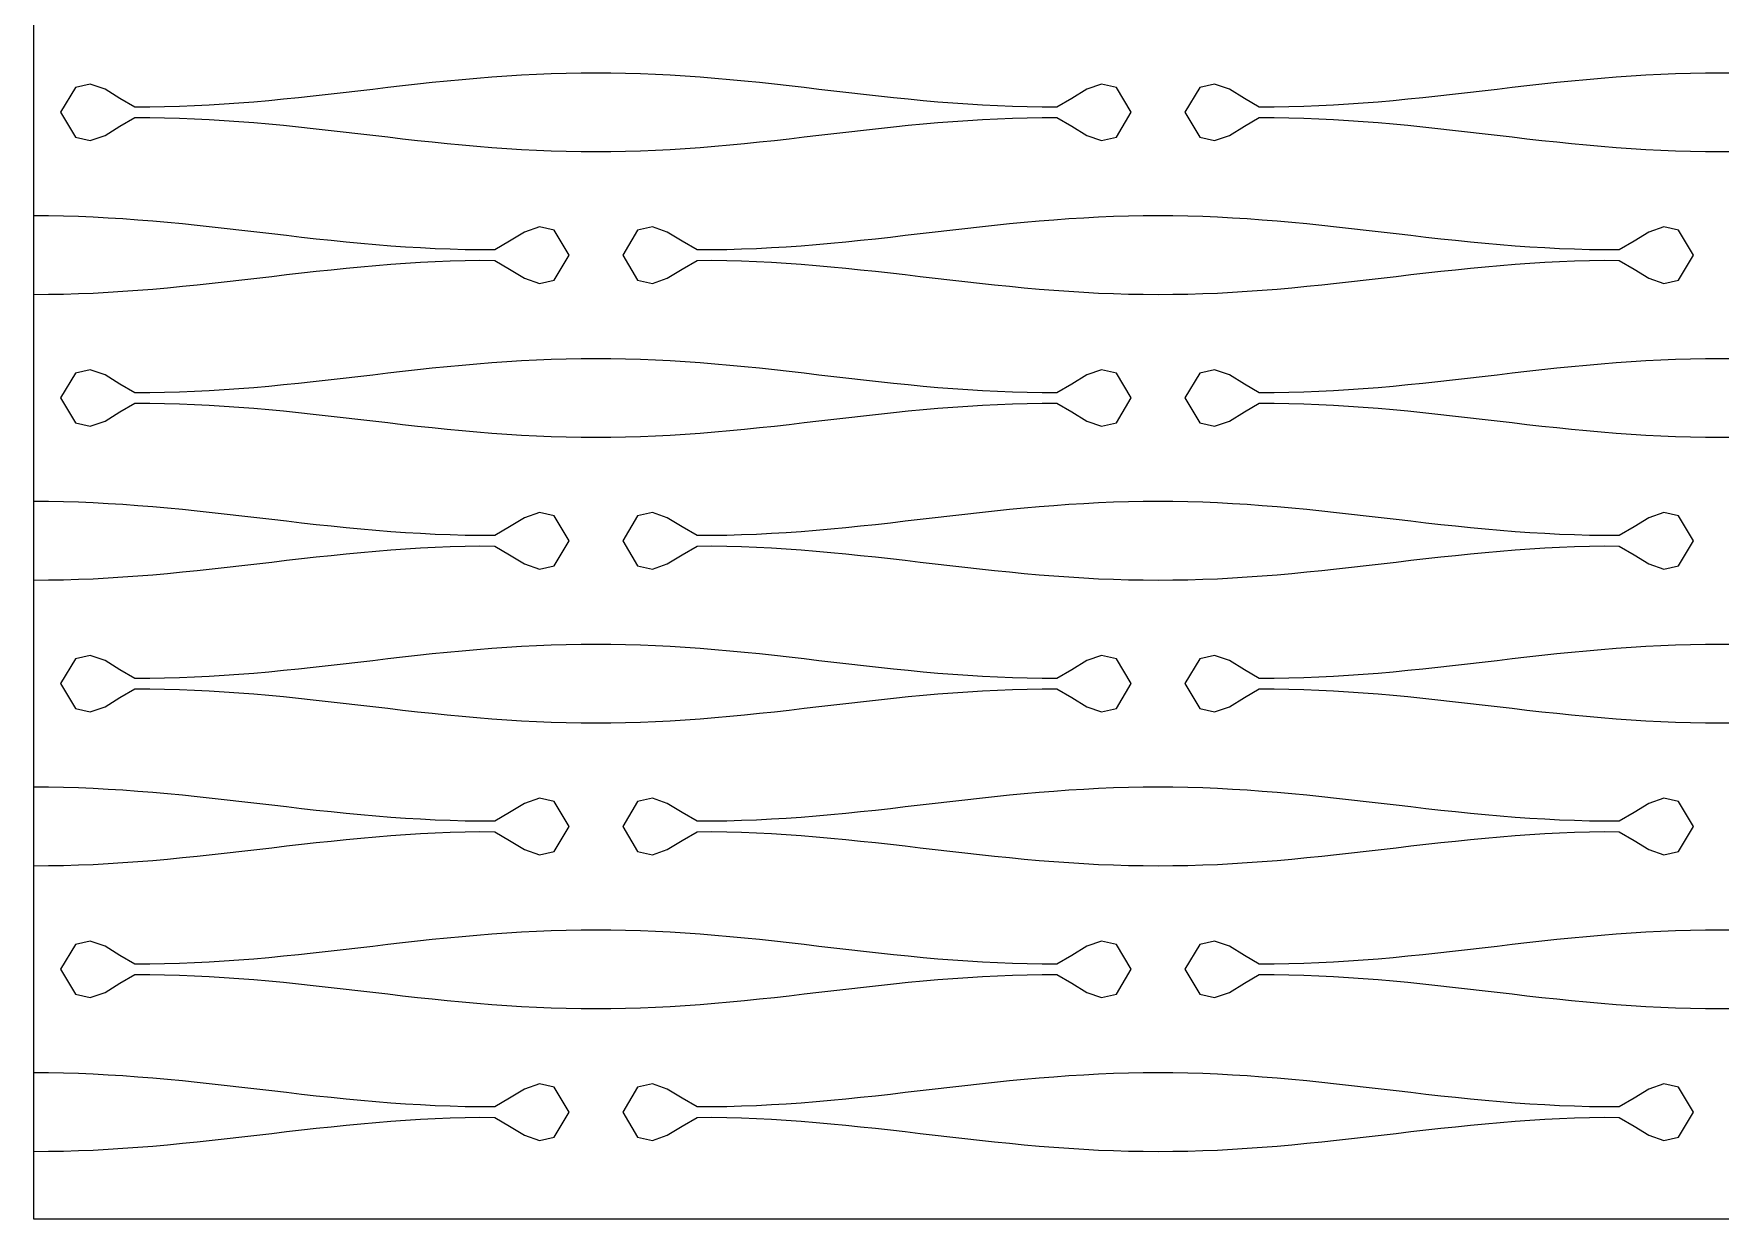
# Model space of a CAD drawing. Header units: millimetres. Extents: x 0 to 120, y 0 to 70.
# Drawn here: x 0 to 47.25, y 0 to 33.2 of the extents above; entities that cross this region are included whole.
import ezdxf

# ---------------------------------------------------------------- set-up
doc = ezdxf.new("R2010")
doc.units = ezdxf.units.MM
doc.layers.add('CUT', color=1, linetype='CONTINUOUS')

msp = doc.modelspace()

# ---------------------------------------------------------------- linework, layer by layer
at = {"layer": 'CUT'}
for points in [[(0, 70), (120, 70), (120, 0), (0, 0), (0, 70)], [(0.75, 31), (1.1667, 30.3026), (1.5833, 30.2091), (2, 30.3539), (2.4167, 30.6101), (2.8333, 30.8521), (3.25, 30.8551), (3.6667, 30.8484), (4.0833, 30.8368), (4.5, 30.8204), (4.9167, 30.7995), (5.3333, 30.7742), (5.75, 30.7448), (6.1667, 30.7116), (6.5833, 30.675), (7, 30.6353), (7.4167, 30.5929), (7.8333, 30.5484), (8.25, 30.5021), (8.6667, 30.4544), (9.0833, 30.4061), (9.5, 30.3574), (9.9167, 30.3089), (10.3333, 30.2612), (10.75, 30.2147), (11.1667, 30.1698), (11.5833, 30.1272), (12, 30.0871), (12.4167, 30.05), (12.8333, 30.0164), (13.25, 29.9865), (13.6667, 29.9606), (14.0833, 29.9391), (14.5, 29.9221), (14.9167, 29.9099), (15.3333, 29.9025), (15.75, 29.9), (16.1667, 29.9025), (16.5833, 29.9099), (17, 29.9221), (17.4167, 29.9391), (17.8333, 29.9606), (18.25, 29.9865), (18.6667, 30.0164), (19.0833, 30.05), (19.5, 30.0871), (19.9167, 30.1272), (20.3333, 30.1698), (20.75, 30.2147), (21.1667, 30.2612), (21.5833, 30.3089), (22, 30.3574), (22.4167, 30.4061), (22.8333, 30.4544), (23.25, 30.5021), (23.6667, 30.5484), (24.0833, 30.5929), (24.5, 30.6353), (24.9167, 30.675), (25.3333, 30.7116), (25.75, 30.7448), (26.1667, 30.7742), (26.5833, 30.7995), (27, 30.8204), (27.4167, 30.8368), (27.8333, 30.8484), (28.25, 30.8551), (28.6667, 30.8521), (29.0833, 30.6101), (29.5, 30.3539), (29.9167, 30.2091), (30.3333, 30.3026), (30.75, 31), (30.75, 31), (30.3333, 31.6974), (29.9167, 31.7909), (29.5, 31.6461), (29.0833, 31.3899), (28.6667, 31.1479), (28.25, 31.1449), (27.8333, 31.1516), (27.4167, 31.1632), (27, 31.1796), (26.5833, 31.2005), (26.1667, 31.2258), (25.75, 31.2552), (25.3333, 31.2884), (24.9167, 31.325), (24.5, 31.3647), (24.0833, 31.4071), (23.6667, 31.4516), (23.25, 31.4979), (22.8333, 31.5456), (22.4167, 31.5939), (22, 31.6426), (21.5833, 31.6911), (21.1667, 31.7388), (20.75, 31.7853), (20.3333, 31.8302), (19.9167, 31.8728), (19.5, 31.9129), (19.0833, 31.95), (18.6667, 31.9836), (18.25, 32.0135), (17.8333, 32.0394), (17.4167, 32.0609), (17, 32.0779), (16.5833, 32.0901), (16.1667, 32.0975), (15.75, 32.1), (15.3333, 32.0975), (14.9167, 32.0901), (14.5, 32.0779), (14.0833, 32.0609), (13.6667, 32.0394), (13.25, 32.0135), (12.8333, 31.9836), (12.4167, 31.95), (12, 31.9129), (11.5833, 31.8728), (11.1667, 31.8302), (10.75, 31.7853), (10.3333, 31.7388), (9.9167, 31.6911), (9.5, 31.6426), (9.0833, 31.5939), (8.6667, 31.5456), (8.25, 31.4979), (7.8333, 31.4516), (7.4167, 31.4071), (7, 31.3647), (6.5833, 31.325), (6.1667, 31.2884), (5.75, 31.2552), (5.3333, 31.2258), (4.9167, 31.2005), (4.5, 31.1796), (4.0833, 31.1632), (3.6667, 31.1516), (3.25, 31.1449), (2.8333, 31.1479), (2.4167, 31.3899), (2, 31.6461), (1.5833, 31.7909), (1.1667, 31.6974), (0.75, 31), (0.75, 31)], [(47.6667, 32.0975), (47.25, 32.1), (46.8333, 32.0975), (46.4167, 32.0901), (46, 32.0779), (45.5833, 32.0609), (45.1667, 32.0394), (44.75, 32.0135), (44.3333, 31.9836), (43.9167, 31.95), (43.5, 31.9129), (43.0833, 31.8728), (42.6667, 31.8302), (42.25, 31.7853), (41.8333, 31.7388), (41.4167, 31.6911), (41, 31.6426), (40.5833, 31.5939), (40.1667, 31.5456), (39.75, 31.4979), (39.3333, 31.4516), (38.9167, 31.4071), (38.5, 31.3647), (38.0833, 31.325), (37.6667, 31.2884), (37.25, 31.2552), (36.8333, 31.2258), (36.4167, 31.2005), (36, 31.1796), (35.5833, 31.1632), (35.1667, 31.1516), (34.75, 31.1449), (34.3333, 31.1479), (33.9167, 31.3899), (33.5, 31.6461), (33.0833, 31.7909), (32.6667, 31.6974), (32.25, 31), (32.25, 31)], [(32.25, 31), (32.6667, 30.3026), (33.0833, 30.2091), (33.5, 30.3539), (33.9167, 30.6101), (34.3333, 30.8521), (34.75, 30.8551), (35.1667, 30.8484), (35.5833, 30.8368), (36, 30.8204), (36.4167, 30.7995), (36.8333, 30.7742), (37.25, 30.7448), (37.6667, 30.7116), (38.0833, 30.675), (38.5, 30.6353), (38.9167, 30.5929), (39.3333, 30.5484), (39.75, 30.5021), (40.1667, 30.4544), (40.5833, 30.4061), (41, 30.3574), (41.4167, 30.3089), (41.8333, 30.2612), (42.25, 30.2147), (42.6667, 30.1698), (43.0833, 30.1272), (43.5, 30.0871), (43.9167, 30.05), (44.3333, 30.0164), (44.75, 29.9865), (45.1667, 29.9606), (45.5833, 29.9391), (46, 29.9221), (46.4167, 29.9099), (46.8333, 29.9025), (47.25, 29.9), (47.6667, 29.9025)], [(0, 25.9), (0, 25.9), (0.4167, 25.9025), (0.8333, 25.9099), (1.25, 25.9221), (1.6667, 25.9391), (2.0833, 25.9606), (2.5, 25.9865), (2.9167, 26.0164), (3.3333, 26.05), (3.75, 26.0871), (4.1667, 26.1272), (4.5833, 26.1698), (5, 26.2147), (5.4167, 26.2612), (5.8333, 26.3089), (6.25, 26.3574), (6.6667, 26.4061), (7.0833, 26.4544), (7.5, 26.5021), (7.9167, 26.5484), (8.3333, 26.5929), (8.75, 26.6353), (9.1667, 26.675), (9.5833, 26.7116), (10, 26.7448), (10.4167, 26.7742), (10.8333, 26.7995), (11.25, 26.8204), (11.6667, 26.8368), (12.0833, 26.8484), (12.5, 26.8551), (12.9167, 26.8521), (13.3333, 26.6101), (13.75, 26.3539), (14.1667, 26.2091), (14.5833, 26.3026), (15, 27), (15, 27), (14.5833, 27.6974), (14.1667, 27.7909), (13.75, 27.6461), (13.3333, 27.3899), (12.9167, 27.1479), (12.5, 27.1449), (12.0833, 27.1516), (11.6667, 27.1632), (11.25, 27.1796), (10.8333, 27.2005), (10.4167, 27.2258), (10, 27.2552), (9.5833, 27.2884), (9.1667, 27.325), (8.75, 27.3647), (8.3333, 27.4071), (7.9167, 27.4516), (7.5, 27.4979), (7.0833, 27.5456), (6.6667, 27.5939), (6.25, 27.6426), (5.8333, 27.6911), (5.4167, 27.7388), (5, 27.7853), (4.5833, 27.8302), (4.1667, 27.8728), (3.75, 27.9129), (3.3333, 27.95), (2.9167, 27.9836), (2.5, 28.0135), (2.0833, 28.0394), (1.6667, 28.0609), (1.25, 28.0779), (0.8333, 28.0901), (0.4167, 28.0975), (0, 28.1), (0, 28.1)], [(16.5, 27), (16.9167, 26.3026), (17.3333, 26.2091), (17.75, 26.3539), (18.1667, 26.6101), (18.5833, 26.8521), (19, 26.8551), (19.4167, 26.8484), (19.8333, 26.8368), (20.25, 26.8204), (20.6667, 26.7995), (21.0833, 26.7742), (21.5, 26.7448), (21.9167, 26.7116), (22.3333, 26.675), (22.75, 26.6353), (23.1667, 26.5929), (23.5833, 26.5484), (24, 26.5021), (24.4167, 26.4544), (24.8333, 26.4061), (25.25, 26.3574), (25.6667, 26.3089), (26.0833, 26.2612), (26.5, 26.2147), (26.9167, 26.1698), (27.3333, 26.1272), (27.75, 26.0871), (28.1667, 26.05), (28.5833, 26.0164), (29, 25.9865), (29.4167, 25.9606), (29.8333, 25.9391), (30.25, 25.9221), (30.6667, 25.9099), (31.0833, 25.9025), (31.5, 25.9), (31.9167, 25.9025), (32.3333, 25.9099), (32.75, 25.9221), (33.1667, 25.9391), (33.5833, 25.9606), (34, 25.9865), (34.4167, 26.0164), (34.8333, 26.05), (35.25, 26.0871), (35.6667, 26.1272), (36.0833, 26.1698), (36.5, 26.2147), (36.9167, 26.2612), (37.3333, 26.3089), (37.75, 26.3574), (38.1667, 26.4061), (38.5833, 26.4544), (39, 26.5021), (39.4167, 26.5484), (39.8333, 26.5929), (40.25, 26.6353), (40.6667, 26.675), (41.0833, 26.7116), (41.5, 26.7448), (41.9167, 26.7742), (42.3333, 26.7995), (42.75, 26.8204), (43.1667, 26.8368), (43.5833, 26.8484), (44, 26.8551), (44.4167, 26.8521), (44.8333, 26.6101), (45.25, 26.3539), (45.6667, 26.2091), (46.0833, 26.3026), (46.5, 27), (46.5, 27), (46.0833, 27.6974), (45.6667, 27.7909), (45.25, 27.6461), (44.8333, 27.3899), (44.4167, 27.1479), (44, 27.1449), (43.5833, 27.1516), (43.1667, 27.1632), (42.75, 27.1796), (42.3333, 27.2005), (41.9167, 27.2258), (41.5, 27.2552), (41.0833, 27.2884), (40.6667, 27.325), (40.25, 27.3647), (39.8333, 27.4071), (39.4167, 27.4516), (39, 27.4979), (38.5833, 27.5456), (38.1667, 27.5939), (37.75, 27.6426), (37.3333, 27.6911), (36.9167, 27.7388), (36.5, 27.7853), (36.0833, 27.8302), (35.6667, 27.8728), (35.25, 27.9129), (34.8333, 27.95), (34.4167, 27.9836), (34, 28.0135), (33.5833, 28.0394), (33.1667, 28.0609), (32.75, 28.0779), (32.3333, 28.0901), (31.9167, 28.0975), (31.5, 28.1), (31.0833, 28.0975), (30.6667, 28.0901), (30.25, 28.0779), (29.8333, 28.0609), (29.4167, 28.0394), (29, 28.0135), (28.5833, 27.9836), (28.1667, 27.95), (27.75, 27.9129), (27.3333, 27.8728), (26.9167, 27.8302), (26.5, 27.7853), (26.0833, 27.7388), (25.6667, 27.6911), (25.25, 27.6426), (24.8333, 27.5939), (24.4167, 27.5456), (24, 27.4979), (23.5833, 27.4516), (23.1667, 27.4071), (22.75, 27.3647), (22.3333, 27.325), (21.9167, 27.2884), (21.5, 27.2552), (21.0833, 27.2258), (20.6667, 27.2005), (20.25, 27.1796), (19.8333, 27.1632), (19.4167, 27.1516), (19, 27.1449), (18.5833, 27.1479), (18.1667, 27.3899), (17.75, 27.6461), (17.3333, 27.7909), (16.9167, 27.6974), (16.5, 27), (16.5, 27)], [(0.75, 23), (1.1667, 22.3026), (1.5833, 22.2091), (2, 22.3539), (2.4167, 22.6101), (2.8333, 22.8521), (3.25, 22.8551), (3.6667, 22.8484), (4.0833, 22.8368), (4.5, 22.8204), (4.9167, 22.7995), (5.3333, 22.7742), (5.75, 22.7448), (6.1667, 22.7116), (6.5833, 22.675), (7, 22.6353), (7.4167, 22.5929), (7.8333, 22.5484), (8.25, 22.5021), (8.6667, 22.4544), (9.0833, 22.4061), (9.5, 22.3574), (9.9167, 22.3089), (10.3333, 22.2612), (10.75, 22.2147), (11.1667, 22.1698), (11.5833, 22.1272), (12, 22.0871), (12.4167, 22.05), (12.8333, 22.0164), (13.25, 21.9865), (13.6667, 21.9606), (14.0833, 21.9391), (14.5, 21.9221), (14.9167, 21.9099), (15.3333, 21.9025), (15.75, 21.9), (16.1667, 21.9025), (16.5833, 21.9099), (17, 21.9221), (17.4167, 21.9391), (17.8333, 21.9606), (18.25, 21.9865), (18.6667, 22.0164), (19.0833, 22.05), (19.5, 22.0871), (19.9167, 22.1272), (20.3333, 22.1698), (20.75, 22.2147), (21.1667, 22.2612), (21.5833, 22.3089), (22, 22.3574), (22.4167, 22.4061), (22.8333, 22.4544), (23.25, 22.5021), (23.6667, 22.5484), (24.0833, 22.5929), (24.5, 22.6353), (24.9167, 22.675), (25.3333, 22.7116), (25.75, 22.7448), (26.1667, 22.7742), (26.5833, 22.7995), (27, 22.8204), (27.4167, 22.8368), (27.8333, 22.8484), (28.25, 22.8551), (28.6667, 22.8521), (29.0833, 22.6101), (29.5, 22.3539), (29.9167, 22.2091), (30.3333, 22.3026), (30.75, 23), (30.75, 23), (30.3333, 23.6974), (29.9167, 23.7909), (29.5, 23.6461), (29.0833, 23.3899), (28.6667, 23.1479), (28.25, 23.1449), (27.8333, 23.1516), (27.4167, 23.1632), (27, 23.1796), (26.5833, 23.2005), (26.1667, 23.2258), (25.75, 23.2552), (25.3333, 23.2884), (24.9167, 23.325), (24.5, 23.3647), (24.0833, 23.4071), (23.6667, 23.4516), (23.25, 23.4979), (22.8333, 23.5456), (22.4167, 23.5939), (22, 23.6426), (21.5833, 23.6911), (21.1667, 23.7388), (20.75, 23.7853), (20.3333, 23.8302), (19.9167, 23.8728), (19.5, 23.9129), (19.0833, 23.95), (18.6667, 23.9836), (18.25, 24.0135), (17.8333, 24.0394), (17.4167, 24.0609), (17, 24.0779), (16.5833, 24.0901), (16.1667, 24.0975), (15.75, 24.1), (15.3333, 24.0975), (14.9167, 24.0901), (14.5, 24.0779), (14.0833, 24.0609), (13.6667, 24.0394), (13.25, 24.0135), (12.8333, 23.9836), (12.4167, 23.95), (12, 23.9129), (11.5833, 23.8728), (11.1667, 23.8302), (10.75, 23.7853), (10.3333, 23.7388), (9.9167, 23.6911), (9.5, 23.6426), (9.0833, 23.5939), (8.6667, 23.5456), (8.25, 23.4979), (7.8333, 23.4516), (7.4167, 23.4071), (7, 23.3647), (6.5833, 23.325), (6.1667, 23.2884), (5.75, 23.2552), (5.3333, 23.2258), (4.9167, 23.2005), (4.5, 23.1796), (4.0833, 23.1632), (3.6667, 23.1516), (3.25, 23.1449), (2.8333, 23.1479), (2.4167, 23.3899), (2, 23.6461), (1.5833, 23.7909), (1.1667, 23.6974), (0.75, 23), (0.75, 23)], [(47.6667, 24.0975), (47.25, 24.1), (46.8333, 24.0975), (46.4167, 24.0901), (46, 24.0779), (45.5833, 24.0609), (45.1667, 24.0394), (44.75, 24.0135), (44.3333, 23.9836), (43.9167, 23.95), (43.5, 23.9129), (43.0833, 23.8728), (42.6667, 23.8302), (42.25, 23.7853), (41.8333, 23.7388), (41.4167, 23.6911), (41, 23.6426), (40.5833, 23.5939), (40.1667, 23.5456), (39.75, 23.4979), (39.3333, 23.4516), (38.9167, 23.4071), (38.5, 23.3647), (38.0833, 23.325), (37.6667, 23.2884), (37.25, 23.2552), (36.8333, 23.2258), (36.4167, 23.2005), (36, 23.1796), (35.5833, 23.1632), (35.1667, 23.1516), (34.75, 23.1449), (34.3333, 23.1479), (33.9167, 23.3899), (33.5, 23.6461), (33.0833, 23.7909), (32.6667, 23.6974), (32.25, 23), (32.25, 23)], [(32.25, 23), (32.6667, 22.3026), (33.0833, 22.2091), (33.5, 22.3539), (33.9167, 22.6101), (34.3333, 22.8521), (34.75, 22.8551), (35.1667, 22.8484), (35.5833, 22.8368), (36, 22.8204), (36.4167, 22.7995), (36.8333, 22.7742), (37.25, 22.7448), (37.6667, 22.7116), (38.0833, 22.675), (38.5, 22.6353), (38.9167, 22.5929), (39.3333, 22.5484), (39.75, 22.5021), (40.1667, 22.4544), (40.5833, 22.4061), (41, 22.3574), (41.4167, 22.3089), (41.8333, 22.2612), (42.25, 22.2147), (42.6667, 22.1698), (43.0833, 22.1272), (43.5, 22.0871), (43.9167, 22.05), (44.3333, 22.0164), (44.75, 21.9865), (45.1667, 21.9606), (45.5833, 21.9391), (46, 21.9221), (46.4167, 21.9099), (46.8333, 21.9025), (47.25, 21.9), (47.6667, 21.9025)], [(0, 17.9), (0, 17.9), (0.4167, 17.9025), (0.8333, 17.9099), (1.25, 17.9221), (1.6667, 17.9391), (2.0833, 17.9606), (2.5, 17.9865), (2.9167, 18.0164), (3.3333, 18.05), (3.75, 18.0871), (4.1667, 18.1272), (4.5833, 18.1698), (5, 18.2147), (5.4167, 18.2612), (5.8333, 18.3089), (6.25, 18.3574), (6.6667, 18.4061), (7.0833, 18.4544), (7.5, 18.5021), (7.9167, 18.5484), (8.3333, 18.5929), (8.75, 18.6353), (9.1667, 18.675), (9.5833, 18.7116), (10, 18.7448), (10.4167, 18.7742), (10.8333, 18.7995), (11.25, 18.8204), (11.6667, 18.8368), (12.0833, 18.8484), (12.5, 18.8551), (12.9167, 18.8521), (13.3333, 18.6101), (13.75, 18.3539), (14.1667, 18.2091), (14.5833, 18.3026), (15, 19), (15, 19), (14.5833, 19.6974), (14.1667, 19.7909), (13.75, 19.6461), (13.3333, 19.3899), (12.9167, 19.1479), (12.5, 19.1449), (12.0833, 19.1516), (11.6667, 19.1632), (11.25, 19.1796), (10.8333, 19.2005), (10.4167, 19.2258), (10, 19.2552), (9.5833, 19.2884), (9.1667, 19.325), (8.75, 19.3647), (8.3333, 19.4071), (7.9167, 19.4516), (7.5, 19.4979), (7.0833, 19.5456), (6.6667, 19.5939), (6.25, 19.6426), (5.8333, 19.6911), (5.4167, 19.7388), (5, 19.7853), (4.5833, 19.8302), (4.1667, 19.8728), (3.75, 19.9129), (3.3333, 19.95), (2.9167, 19.9836), (2.5, 20.0135), (2.0833, 20.0394), (1.6667, 20.0609), (1.25, 20.0779), (0.8333, 20.0901), (0.4167, 20.0975), (0, 20.1), (0, 20.1)], [(16.5, 19), (16.9167, 18.3026), (17.3333, 18.2091), (17.75, 18.3539), (18.1667, 18.6101), (18.5833, 18.8521), (19, 18.8551), (19.4167, 18.8484), (19.8333, 18.8368), (20.25, 18.8204), (20.6667, 18.7995), (21.0833, 18.7742), (21.5, 18.7448), (21.9167, 18.7116), (22.3333, 18.675), (22.75, 18.6353), (23.1667, 18.5929), (23.5833, 18.5484), (24, 18.5021), (24.4167, 18.4544), (24.8333, 18.4061), (25.25, 18.3574), (25.6667, 18.3089), (26.0833, 18.2612), (26.5, 18.2147), (26.9167, 18.1698), (27.3333, 18.1272), (27.75, 18.0871), (28.1667, 18.05), (28.5833, 18.0164), (29, 17.9865), (29.4167, 17.9606), (29.8333, 17.9391), (30.25, 17.9221), (30.6667, 17.9099), (31.0833, 17.9025), (31.5, 17.9), (31.9167, 17.9025), (32.3333, 17.9099), (32.75, 17.9221), (33.1667, 17.9391), (33.5833, 17.9606), (34, 17.9865), (34.4167, 18.0164), (34.8333, 18.05), (35.25, 18.0871), (35.6667, 18.1272), (36.0833, 18.1698), (36.5, 18.2147), (36.9167, 18.2612), (37.3333, 18.3089), (37.75, 18.3574), (38.1667, 18.4061), (38.5833, 18.4544), (39, 18.5021), (39.4167, 18.5484), (39.8333, 18.5929), (40.25, 18.6353), (40.6667, 18.675), (41.0833, 18.7116), (41.5, 18.7448), (41.9167, 18.7742), (42.3333, 18.7995), (42.75, 18.8204), (43.1667, 18.8368), (43.5833, 18.8484), (44, 18.8551), (44.4167, 18.8521), (44.8333, 18.6101), (45.25, 18.3539), (45.6667, 18.2091), (46.0833, 18.3026), (46.5, 19), (46.5, 19), (46.0833, 19.6974), (45.6667, 19.7909), (45.25, 19.6461), (44.8333, 19.3899), (44.4167, 19.1479), (44, 19.1449), (43.5833, 19.1516), (43.1667, 19.1632), (42.75, 19.1796), (42.3333, 19.2005), (41.9167, 19.2258), (41.5, 19.2552), (41.0833, 19.2884), (40.6667, 19.325), (40.25, 19.3647), (39.8333, 19.4071), (39.4167, 19.4516), (39, 19.4979), (38.5833, 19.5456), (38.1667, 19.5939), (37.75, 19.6426), (37.3333, 19.6911), (36.9167, 19.7388), (36.5, 19.7853), (36.0833, 19.8302), (35.6667, 19.8728), (35.25, 19.9129), (34.8333, 19.95), (34.4167, 19.9836), (34, 20.0135), (33.5833, 20.0394), (33.1667, 20.0609), (32.75, 20.0779), (32.3333, 20.0901), (31.9167, 20.0975), (31.5, 20.1), (31.0833, 20.0975), (30.6667, 20.0901), (30.25, 20.0779), (29.8333, 20.0609), (29.4167, 20.0394), (29, 20.0135), (28.5833, 19.9836), (28.1667, 19.95), (27.75, 19.9129), (27.3333, 19.8728), (26.9167, 19.8302), (26.5, 19.7853), (26.0833, 19.7388), (25.6667, 19.6911), (25.25, 19.6426), (24.8333, 19.5939), (24.4167, 19.5456), (24, 19.4979), (23.5833, 19.4516), (23.1667, 19.4071), (22.75, 19.3647), (22.3333, 19.325), (21.9167, 19.2884), (21.5, 19.2552), (21.0833, 19.2258), (20.6667, 19.2005), (20.25, 19.1796), (19.8333, 19.1632), (19.4167, 19.1516), (19, 19.1449), (18.5833, 19.1479), (18.1667, 19.3899), (17.75, 19.6461), (17.3333, 19.7909), (16.9167, 19.6974), (16.5, 19), (16.5, 19)], [(0.75, 15), (1.1667, 14.3026), (1.5833, 14.2091), (2, 14.3539), (2.4167, 14.6101), (2.8333, 14.8521), (3.25, 14.8551), (3.6667, 14.8484), (4.0833, 14.8368), (4.5, 14.8204), (4.9167, 14.7995), (5.3333, 14.7742), (5.75, 14.7448), (6.1667, 14.7116), (6.5833, 14.675), (7, 14.6353), (7.4167, 14.5929), (7.8333, 14.5484), (8.25, 14.5021), (8.6667, 14.4544), (9.0833, 14.4061), (9.5, 14.3574), (9.9167, 14.3089), (10.3333, 14.2612), (10.75, 14.2147), (11.1667, 14.1698), (11.5833, 14.1272), (12, 14.0871), (12.4167, 14.05), (12.8333, 14.0164), (13.25, 13.9865), (13.6667, 13.9606), (14.0833, 13.9391), (14.5, 13.9221), (14.9167, 13.9099), (15.3333, 13.9025), (15.75, 13.9), (16.1667, 13.9025), (16.5833, 13.9099), (17, 13.9221), (17.4167, 13.9391), (17.8333, 13.9606), (18.25, 13.9865), (18.6667, 14.0164), (19.0833, 14.05), (19.5, 14.0871), (19.9167, 14.1272), (20.3333, 14.1698), (20.75, 14.2147), (21.1667, 14.2612), (21.5833, 14.3089), (22, 14.3574), (22.4167, 14.4061), (22.8333, 14.4544), (23.25, 14.5021), (23.6667, 14.5484), (24.0833, 14.5929), (24.5, 14.6353), (24.9167, 14.675), (25.3333, 14.7116), (25.75, 14.7448), (26.1667, 14.7742), (26.5833, 14.7995), (27, 14.8204), (27.4167, 14.8368), (27.8333, 14.8484), (28.25, 14.8551), (28.6667, 14.8521), (29.0833, 14.6101), (29.5, 14.3539), (29.9167, 14.2091), (30.3333, 14.3026), (30.75, 15), (30.75, 15), (30.3333, 15.6974), (29.9167, 15.7909), (29.5, 15.6461), (29.0833, 15.3899), (28.6667, 15.1479), (28.25, 15.1449), (27.8333, 15.1516), (27.4167, 15.1632), (27, 15.1796), (26.5833, 15.2005), (26.1667, 15.2258), (25.75, 15.2552), (25.3333, 15.2884), (24.9167, 15.325), (24.5, 15.3647), (24.0833, 15.4071), (23.6667, 15.4516), (23.25, 15.4979), (22.8333, 15.5456), (22.4167, 15.5939), (22, 15.6426), (21.5833, 15.6911), (21.1667, 15.7388), (20.75, 15.7853), (20.3333, 15.8302), (19.9167, 15.8728), (19.5, 15.9129), (19.0833, 15.95), (18.6667, 15.9836), (18.25, 16.0135), (17.8333, 16.0394), (17.4167, 16.0609), (17, 16.0779), (16.5833, 16.0901), (16.1667, 16.0975), (15.75, 16.1), (15.3333, 16.0975), (14.9167, 16.0901), (14.5, 16.0779), (14.0833, 16.0609), (13.6667, 16.0394), (13.25, 16.0135), (12.8333, 15.9836), (12.4167, 15.95), (12, 15.9129), (11.5833, 15.8728), (11.1667, 15.8302), (10.75, 15.7853), (10.3333, 15.7388), (9.9167, 15.6911), (9.5, 15.6426), (9.0833, 15.5939), (8.6667, 15.5456), (8.25, 15.4979), (7.8333, 15.4516), (7.4167, 15.4071), (7, 15.3647), (6.5833, 15.325), (6.1667, 15.2884), (5.75, 15.2552), (5.3333, 15.2258), (4.9167, 15.2005), (4.5, 15.1796), (4.0833, 15.1632), (3.6667, 15.1516), (3.25, 15.1449), (2.8333, 15.1479), (2.4167, 15.3899), (2, 15.6461), (1.5833, 15.7909), (1.1667, 15.6974), (0.75, 15), (0.75, 15)], [(47.6667, 16.0975), (47.25, 16.1), (46.8333, 16.0975), (46.4167, 16.0901), (46, 16.0779), (45.5833, 16.0609), (45.1667, 16.0394), (44.75, 16.0135), (44.3333, 15.9836), (43.9167, 15.95), (43.5, 15.9129), (43.0833, 15.8728), (42.6667, 15.8302), (42.25, 15.7853), (41.8333, 15.7388), (41.4167, 15.6911), (41, 15.6426), (40.5833, 15.5939), (40.1667, 15.5456), (39.75, 15.4979), (39.3333, 15.4516), (38.9167, 15.4071), (38.5, 15.3647), (38.0833, 15.325), (37.6667, 15.2884), (37.25, 15.2552), (36.8333, 15.2258), (36.4167, 15.2005), (36, 15.1796), (35.5833, 15.1632), (35.1667, 15.1516), (34.75, 15.1449), (34.3333, 15.1479), (33.9167, 15.3899), (33.5, 15.6461), (33.0833, 15.7909), (32.6667, 15.6974), (32.25, 15), (32.25, 15)], [(32.25, 15), (32.6667, 14.3026), (33.0833, 14.2091), (33.5, 14.3539), (33.9167, 14.6101), (34.3333, 14.8521), (34.75, 14.8551), (35.1667, 14.8484), (35.5833, 14.8368), (36, 14.8204), (36.4167, 14.7995), (36.8333, 14.7742), (37.25, 14.7448), (37.6667, 14.7116), (38.0833, 14.675), (38.5, 14.6353), (38.9167, 14.5929), (39.3333, 14.5484), (39.75, 14.5021), (40.1667, 14.4544), (40.5833, 14.4061), (41, 14.3574), (41.4167, 14.3089), (41.8333, 14.2612), (42.25, 14.2147), (42.6667, 14.1698), (43.0833, 14.1272), (43.5, 14.0871), (43.9167, 14.05), (44.3333, 14.0164), (44.75, 13.9865), (45.1667, 13.9606), (45.5833, 13.9391), (46, 13.9221), (46.4167, 13.9099), (46.8333, 13.9025), (47.25, 13.9), (47.6667, 13.9025)], [(0, 9.9), (0, 9.9), (0.4167, 9.9025), (0.8333, 9.9099), (1.25, 9.9221), (1.6667, 9.9391), (2.0833, 9.9606), (2.5, 9.9865), (2.9167, 10.0164), (3.3333, 10.05), (3.75, 10.0871), (4.1667, 10.1272), (4.5833, 10.1698), (5, 10.2147), (5.4167, 10.2612), (5.8333, 10.3089), (6.25, 10.3574), (6.6667, 10.4061), (7.0833, 10.4544), (7.5, 10.5021), (7.9167, 10.5484), (8.3333, 10.5929), (8.75, 10.6353), (9.1667, 10.675), (9.5833, 10.7116), (10, 10.7448), (10.4167, 10.7742), (10.8333, 10.7995), (11.25, 10.8204), (11.6667, 10.8368), (12.0833, 10.8484), (12.5, 10.8551), (12.9167, 10.8521), (13.3333, 10.6101), (13.75, 10.3539), (14.1667, 10.2091), (14.5833, 10.3026), (15, 11), (15, 11), (14.5833, 11.6974), (14.1667, 11.7909), (13.75, 11.6461), (13.3333, 11.3899), (12.9167, 11.1479), (12.5, 11.1449), (12.0833, 11.1516), (11.6667, 11.1632), (11.25, 11.1796), (10.8333, 11.2005), (10.4167, 11.2258), (10, 11.2552), (9.5833, 11.2884), (9.1667, 11.325), (8.75, 11.3647), (8.3333, 11.4071), (7.9167, 11.4516), (7.5, 11.4979), (7.0833, 11.5456), (6.6667, 11.5939), (6.25, 11.6426), (5.8333, 11.6911), (5.4167, 11.7388), (5, 11.7853), (4.5833, 11.8302), (4.1667, 11.8728), (3.75, 11.9129), (3.3333, 11.95), (2.9167, 11.9836), (2.5, 12.0135), (2.0833, 12.0394), (1.6667, 12.0609), (1.25, 12.0779), (0.8333, 12.0901), (0.4167, 12.0975), (0, 12.1), (0, 12.1)], [(16.5, 11), (16.9167, 10.3026), (17.3333, 10.2091), (17.75, 10.3539), (18.1667, 10.6101), (18.5833, 10.8521), (19, 10.8551), (19.4167, 10.8484), (19.8333, 10.8368), (20.25, 10.8204), (20.6667, 10.7995), (21.0833, 10.7742), (21.5, 10.7448), (21.9167, 10.7116), (22.3333, 10.675), (22.75, 10.6353), (23.1667, 10.5929), (23.5833, 10.5484), (24, 10.5021), (24.4167, 10.4544), (24.8333, 10.4061), (25.25, 10.3574), (25.6667, 10.3089), (26.0833, 10.2612), (26.5, 10.2147), (26.9167, 10.1698), (27.3333, 10.1272), (27.75, 10.0871), (28.1667, 10.05), (28.5833, 10.0164), (29, 9.9865), (29.4167, 9.9606), (29.8333, 9.9391), (30.25, 9.9221), (30.6667, 9.9099), (31.0833, 9.9025), (31.5, 9.9), (31.9167, 9.9025), (32.3333, 9.9099), (32.75, 9.9221), (33.1667, 9.9391), (33.5833, 9.9606), (34, 9.9865), (34.4167, 10.0164), (34.8333, 10.05), (35.25, 10.0871), (35.6667, 10.1272), (36.0833, 10.1698), (36.5, 10.2147), (36.9167, 10.2612), (37.3333, 10.3089), (37.75, 10.3574), (38.1667, 10.4061), (38.5833, 10.4544), (39, 10.5021), (39.4167, 10.5484), (39.8333, 10.5929), (40.25, 10.6353), (40.6667, 10.675), (41.0833, 10.7116), (41.5, 10.7448), (41.9167, 10.7742), (42.3333, 10.7995), (42.75, 10.8204), (43.1667, 10.8368), (43.5833, 10.8484), (44, 10.8551), (44.4167, 10.8521), (44.8333, 10.6101), (45.25, 10.3539), (45.6667, 10.2091), (46.0833, 10.3026), (46.5, 11), (46.5, 11), (46.0833, 11.6974), (45.6667, 11.7909), (45.25, 11.6461), (44.8333, 11.3899), (44.4167, 11.1479), (44, 11.1449), (43.5833, 11.1516), (43.1667, 11.1632), (42.75, 11.1796), (42.3333, 11.2005), (41.9167, 11.2258), (41.5, 11.2552), (41.0833, 11.2884), (40.6667, 11.325), (40.25, 11.3647), (39.8333, 11.4071), (39.4167, 11.4516), (39, 11.4979), (38.5833, 11.5456), (38.1667, 11.5939), (37.75, 11.6426), (37.3333, 11.6911), (36.9167, 11.7388), (36.5, 11.7853), (36.0833, 11.8302), (35.6667, 11.8728), (35.25, 11.9129), (34.8333, 11.95), (34.4167, 11.9836), (34, 12.0135), (33.5833, 12.0394), (33.1667, 12.0609), (32.75, 12.0779), (32.3333, 12.0901), (31.9167, 12.0975), (31.5, 12.1), (31.0833, 12.0975), (30.6667, 12.0901), (30.25, 12.0779), (29.8333, 12.0609), (29.4167, 12.0394), (29, 12.0135), (28.5833, 11.9836), (28.1667, 11.95), (27.75, 11.9129), (27.3333, 11.8728), (26.9167, 11.8302), (26.5, 11.7853), (26.0833, 11.7388), (25.6667, 11.6911), (25.25, 11.6426), (24.8333, 11.5939), (24.4167, 11.5456), (24, 11.4979), (23.5833, 11.4516), (23.1667, 11.4071), (22.75, 11.3647), (22.3333, 11.325), (21.9167, 11.2884), (21.5, 11.2552), (21.0833, 11.2258), (20.6667, 11.2005), (20.25, 11.1796), (19.8333, 11.1632), (19.4167, 11.1516), (19, 11.1449), (18.5833, 11.1479), (18.1667, 11.3899), (17.75, 11.6461), (17.3333, 11.7909), (16.9167, 11.6974), (16.5, 11), (16.5, 11)], [(0.75, 7), (1.1667, 6.3026), (1.5833, 6.2091), (2, 6.3539), (2.4167, 6.6101), (2.8333, 6.8521), (3.25, 6.8551), (3.6667, 6.8484), (4.0833, 6.8368), (4.5, 6.8204), (4.9167, 6.7995), (5.3333, 6.7742), (5.75, 6.7448), (6.1667, 6.7116), (6.5833, 6.675), (7, 6.6353), (7.4167, 6.5929), (7.8333, 6.5484), (8.25, 6.5021), (8.6667, 6.4544), (9.0833, 6.4061), (9.5, 6.3574), (9.9167, 6.3089), (10.3333, 6.2612), (10.75, 6.2147), (11.1667, 6.1698), (11.5833, 6.1272), (12, 6.0871), (12.4167, 6.05), (12.8333, 6.0164), (13.25, 5.9865), (13.6667, 5.9606), (14.0833, 5.9391), (14.5, 5.9221), (14.9167, 5.9099), (15.3333, 5.9025), (15.75, 5.9), (16.1667, 5.9025), (16.5833, 5.9099), (17, 5.9221), (17.4167, 5.9391), (17.8333, 5.9606), (18.25, 5.9865), (18.6667, 6.0164), (19.0833, 6.05), (19.5, 6.0871), (19.9167, 6.1272), (20.3333, 6.1698), (20.75, 6.2147), (21.1667, 6.2612), (21.5833, 6.3089), (22, 6.3574), (22.4167, 6.4061), (22.8333, 6.4544), (23.25, 6.5021), (23.6667, 6.5484), (24.0833, 6.5929), (24.5, 6.6353), (24.9167, 6.675), (25.3333, 6.7116), (25.75, 6.7448), (26.1667, 6.7742), (26.5833, 6.7995), (27, 6.8204), (27.4167, 6.8368), (27.8333, 6.8484), (28.25, 6.8551), (28.6667, 6.8521), (29.0833, 6.6101), (29.5, 6.3539), (29.9167, 6.2091), (30.3333, 6.3026), (30.75, 7), (30.75, 7), (30.3333, 7.6974), (29.9167, 7.7909), (29.5, 7.6461), (29.0833, 7.3899), (28.6667, 7.1479), (28.25, 7.1449), (27.8333, 7.1516), (27.4167, 7.1632), (27, 7.1796), (26.5833, 7.2005), (26.1667, 7.2258), (25.75, 7.2552), (25.3333, 7.2884), (24.9167, 7.325), (24.5, 7.3647), (24.0833, 7.4071), (23.6667, 7.4516), (23.25, 7.4979), (22.8333, 7.5456), (22.4167, 7.5939), (22, 7.6426), (21.5833, 7.6911), (21.1667, 7.7388), (20.75, 7.7853), (20.3333, 7.8302), (19.9167, 7.8728), (19.5, 7.9129), (19.0833, 7.95), (18.6667, 7.9836), (18.25, 8.0135), (17.8333, 8.0394), (17.4167, 8.0609), (17, 8.0779), (16.5833, 8.0901), (16.1667, 8.0975), (15.75, 8.1), (15.3333, 8.0975), (14.9167, 8.0901), (14.5, 8.0779), (14.0833, 8.0609), (13.6667, 8.0394), (13.25, 8.0135), (12.8333, 7.9836), (12.4167, 7.95), (12, 7.9129), (11.5833, 7.8728), (11.1667, 7.8302), (10.75, 7.7853), (10.3333, 7.7388), (9.9167, 7.6911), (9.5, 7.6426), (9.0833, 7.5939), (8.6667, 7.5456), (8.25, 7.4979), (7.8333, 7.4516), (7.4167, 7.4071), (7, 7.3647), (6.5833, 7.325), (6.1667, 7.2884), (5.75, 7.2552), (5.3333, 7.2258), (4.9167, 7.2005), (4.5, 7.1796), (4.0833, 7.1632), (3.6667, 7.1516), (3.25, 7.1449), (2.8333, 7.1479), (2.4167, 7.3899), (2, 7.6461), (1.5833, 7.7909), (1.1667, 7.6974), (0.75, 7), (0.75, 7)], [(47.6667, 8.0975), (47.25, 8.1), (46.8333, 8.0975), (46.4167, 8.0901), (46, 8.0779), (45.5833, 8.0609), (45.1667, 8.0394), (44.75, 8.0135), (44.3333, 7.9836), (43.9167, 7.95), (43.5, 7.9129), (43.0833, 7.8728), (42.6667, 7.8302), (42.25, 7.7853), (41.8333, 7.7388), (41.4167, 7.6911), (41, 7.6426), (40.5833, 7.5939), (40.1667, 7.5456), (39.75, 7.4979), (39.3333, 7.4516), (38.9167, 7.4071), (38.5, 7.3647), (38.0833, 7.325), (37.6667, 7.2884), (37.25, 7.2552), (36.8333, 7.2258), (36.4167, 7.2005), (36, 7.1796), (35.5833, 7.1632), (35.1667, 7.1516), (34.75, 7.1449), (34.3333, 7.1479), (33.9167, 7.3899), (33.5, 7.6461), (33.0833, 7.7909), (32.6667, 7.6974), (32.25, 7), (32.25, 7)], [(32.25, 7), (32.6667, 6.3026), (33.0833, 6.2091), (33.5, 6.3539), (33.9167, 6.6101), (34.3333, 6.8521), (34.75, 6.8551), (35.1667, 6.8484), (35.5833, 6.8368), (36, 6.8204), (36.4167, 6.7995), (36.8333, 6.7742), (37.25, 6.7448), (37.6667, 6.7116), (38.0833, 6.675), (38.5, 6.6353), (38.9167, 6.5929), (39.3333, 6.5484), (39.75, 6.5021), (40.1667, 6.4544), (40.5833, 6.4061), (41, 6.3574), (41.4167, 6.3089), (41.8333, 6.2612), (42.25, 6.2147), (42.6667, 6.1698), (43.0833, 6.1272), (43.5, 6.0871), (43.9167, 6.05), (44.3333, 6.0164), (44.75, 5.9865), (45.1667, 5.9606), (45.5833, 5.9391), (46, 5.9221), (46.4167, 5.9099), (46.8333, 5.9025), (47.25, 5.9), (47.6667, 5.9025)], [(0, 1.9), (0, 1.9), (0.4167, 1.9025), (0.8333, 1.9099), (1.25, 1.9221), (1.6667, 1.9391), (2.0833, 1.9606), (2.5, 1.9865), (2.9167, 2.0164), (3.3333, 2.05), (3.75, 2.0871), (4.1667, 2.1272), (4.5833, 2.1698), (5, 2.2147), (5.4167, 2.2612), (5.8333, 2.3089), (6.25, 2.3574), (6.6667, 2.4061), (7.0833, 2.4544), (7.5, 2.5021), (7.9167, 2.5484), (8.3333, 2.5929), (8.75, 2.6353), (9.1667, 2.675), (9.5833, 2.7116), (10, 2.7448), (10.4167, 2.7742), (10.8333, 2.7995), (11.25, 2.8204), (11.6667, 2.8368), (12.0833, 2.8484), (12.5, 2.8551), (12.9167, 2.8521), (13.3333, 2.6101), (13.75, 2.3539), (14.1667, 2.2091), (14.5833, 2.3026), (15, 3), (15, 3), (14.5833, 3.6974), (14.1667, 3.7909), (13.75, 3.6461), (13.3333, 3.3899), (12.9167, 3.1479), (12.5, 3.1449), (12.0833, 3.1516), (11.6667, 3.1632), (11.25, 3.1796), (10.8333, 3.2005), (10.4167, 3.2258), (10, 3.2552), (9.5833, 3.2884), (9.1667, 3.325), (8.75, 3.3647), (8.3333, 3.4071), (7.9167, 3.4516), (7.5, 3.4979), (7.0833, 3.5456), (6.6667, 3.5939), (6.25, 3.6426), (5.8333, 3.6911), (5.4167, 3.7388), (5, 3.7853), (4.5833, 3.8302), (4.1667, 3.8728), (3.75, 3.9129), (3.3333, 3.95), (2.9167, 3.9836), (2.5, 4.0135), (2.0833, 4.0394), (1.6667, 4.0609), (1.25, 4.0779), (0.8333, 4.0901), (0.4167, 4.0975), (0, 4.1), (0, 4.1)], [(16.5, 3), (16.9167, 2.3026), (17.3333, 2.2091), (17.75, 2.3539), (18.1667, 2.6101), (18.5833, 2.8521), (19, 2.8551), (19.4167, 2.8484), (19.8333, 2.8368), (20.25, 2.8204), (20.6667, 2.7995), (21.0833, 2.7742), (21.5, 2.7448), (21.9167, 2.7116), (22.3333, 2.675), (22.75, 2.6353), (23.1667, 2.5929), (23.5833, 2.5484), (24, 2.5021), (24.4167, 2.4544), (24.8333, 2.4061), (25.25, 2.3574), (25.6667, 2.3089), (26.0833, 2.2612), (26.5, 2.2147), (26.9167, 2.1698), (27.3333, 2.1272), (27.75, 2.0871), (28.1667, 2.05), (28.5833, 2.0164), (29, 1.9865), (29.4167, 1.9606), (29.8333, 1.9391), (30.25, 1.9221), (30.6667, 1.9099), (31.0833, 1.9025), (31.5, 1.9), (31.9167, 1.9025), (32.3333, 1.9099), (32.75, 1.9221), (33.1667, 1.9391), (33.5833, 1.9606), (34, 1.9865), (34.4167, 2.0164), (34.8333, 2.05), (35.25, 2.0871), (35.6667, 2.1272), (36.0833, 2.1698), (36.5, 2.2147), (36.9167, 2.2612), (37.3333, 2.3089), (37.75, 2.3574), (38.1667, 2.4061), (38.5833, 2.4544), (39, 2.5021), (39.4167, 2.5484), (39.8333, 2.5929), (40.25, 2.6353), (40.6667, 2.675), (41.0833, 2.7116), (41.5, 2.7448), (41.9167, 2.7742), (42.3333, 2.7995), (42.75, 2.8204), (43.1667, 2.8368), (43.5833, 2.8484), (44, 2.8551), (44.4167, 2.8521), (44.8333, 2.6101), (45.25, 2.3539), (45.6667, 2.2091), (46.0833, 2.3026), (46.5, 3), (46.5, 3), (46.0833, 3.6974), (45.6667, 3.7909), (45.25, 3.6461), (44.8333, 3.3899), (44.4167, 3.1479), (44, 3.1449), (43.5833, 3.1516), (43.1667, 3.1632), (42.75, 3.1796), (42.3333, 3.2005), (41.9167, 3.2258), (41.5, 3.2552), (41.0833, 3.2884), (40.6667, 3.325), (40.25, 3.3647), (39.8333, 3.4071), (39.4167, 3.4516), (39, 3.4979), (38.5833, 3.5456), (38.1667, 3.5939), (37.75, 3.6426), (37.3333, 3.6911), (36.9167, 3.7388), (36.5, 3.7853), (36.0833, 3.8302), (35.6667, 3.8728), (35.25, 3.9129), (34.8333, 3.95), (34.4167, 3.9836), (34, 4.0135), (33.5833, 4.0394), (33.1667, 4.0609), (32.75, 4.0779), (32.3333, 4.0901), (31.9167, 4.0975), (31.5, 4.1), (31.0833, 4.0975), (30.6667, 4.0901), (30.25, 4.0779), (29.8333, 4.0609), (29.4167, 4.0394), (29, 4.0135), (28.5833, 3.9836), (28.1667, 3.95), (27.75, 3.9129), (27.3333, 3.8728), (26.9167, 3.8302), (26.5, 3.7853), (26.0833, 3.7388), (25.6667, 3.6911), (25.25, 3.6426), (24.8333, 3.5939), (24.4167, 3.5456), (24, 3.4979), (23.5833, 3.4516), (23.1667, 3.4071), (22.75, 3.3647), (22.3333, 3.325), (21.9167, 3.2884), (21.5, 3.2552), (21.0833, 3.2258), (20.6667, 3.2005), (20.25, 3.1796), (19.8333, 3.1632), (19.4167, 3.1516), (19, 3.1449), (18.5833, 3.1479), (18.1667, 3.3899), (17.75, 3.6461), (17.3333, 3.7909), (16.9167, 3.6974), (16.5, 3), (16.5, 3)]]:
    msp.add_lwpolyline(points, dxfattribs=at)

doc.saveas('drawing.dxf')
